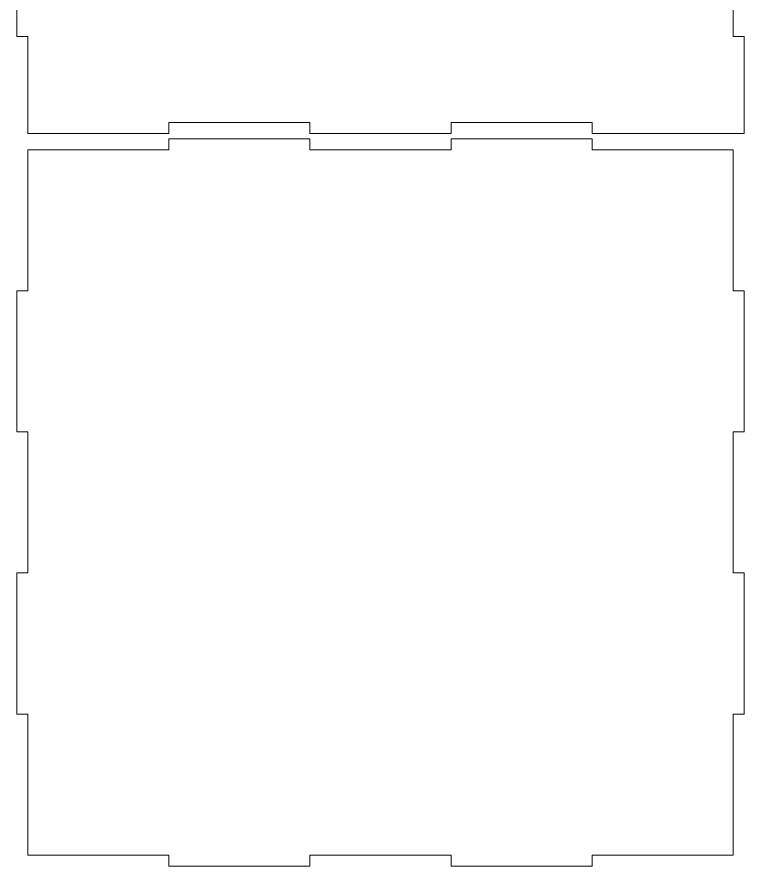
# Model space of a CAD drawing. Header units: millimetres. Extents: x -1990 to 1990, y -412 to 412.
# Drawn here: x -1567.6 to -1367.6, y -265.8 to -32.3 of the extents above; entities that cross this region are included whole.
import ezdxf

# ---------------------------------------------------------------- set-up
doc = ezdxf.new("R2010")
doc.units = ezdxf.units.MM
doc.header["$MEASUREMENT"] = 0
doc.layers.add('Camada 1', color=7, linetype='Continuous')

msp = doc.modelspace()

# ---------------------------------------------------------------- linework, layer by layer
at = {"layer": 'Camada 1', "color": 250, "lineweight": 9}
for points, knots in [([(-1367.6064, 15.7421), (-1367.6064, 15.7421), (-1564.6064, 15.7421), (-1564.6064, 15.7421), (-1564.6064, 15.7421), (-1564.6064, 15.7421), (-1564.6064, -10.9246), (-1564.6064, -10.9246), (-1564.6064, -10.9246), (-1564.6064, -10.9246), (-1567.6064, -10.9246), (-1567.6064, -10.9246), (-1567.6064, -10.9246), (-1567.6064, -10.9246), (-1567.6064, -37.5912), (-1567.6064, -37.5912), (-1567.6064, -37.5912), (-1567.6064, -37.5912), (-1564.6064, -37.5912), (-1564.6064, -37.5912), (-1564.6064, -37.5912), (-1564.6064, -37.5912), (-1564.6064, -64.2579), (-1564.6064, -64.2579), (-1564.6064, -64.2579), (-1564.6064, -64.2579), (-1525.8064, -64.2579), (-1525.8064, -64.2579), (-1525.8064, -64.2579), (-1525.8064, -64.2579), (-1525.8064, -61.2579), (-1525.8064, -61.2579), (-1525.8064, -61.2579), (-1525.8064, -61.2579), (-1487.0064, -61.2579), (-1487.0064, -61.2579), (-1487.0064, -61.2579), (-1487.0064, -61.2579), (-1487.0064, -64.2579), (-1487.0064, -64.2579), (-1487.0064, -64.2579), (-1487.0064, -64.2579), (-1448.2064, -64.2579), (-1448.2064, -64.2579), (-1448.2064, -64.2579), (-1448.2064, -64.2579), (-1448.2064, -61.2579), (-1448.2064, -61.2579), (-1448.2064, -61.2579), (-1448.2064, -61.2579), (-1409.4064, -61.2579), (-1409.4064, -61.2579), (-1409.4064, -61.2579), (-1409.4064, -61.2579), (-1409.4064, -64.2579), (-1409.4064, -64.2579), (-1409.4064, -64.2579), (-1409.4064, -64.2579), (-1367.6064, -64.2579), (-1367.6064, -64.2579), (-1367.6064, -64.2579), (-1367.6064, -64.2579), (-1367.6064, -37.5912), (-1367.6064, -37.5912), (-1367.6064, -37.5912), (-1367.6064, -37.5912), (-1370.6064, -37.5912), (-1370.6064, -37.5912), (-1370.6064, -37.5912), (-1370.6064, -37.5912), (-1370.6064, -10.9246), (-1370.6064, -10.9246), (-1370.6064, -10.9246), (-1370.6064, -10.9246), (-1367.6064, -10.9246), (-1367.6064, -10.9246), (-1367.6064, -10.9246), (-1367.6064, -10.9246), (-1367.6064, 15.7421), (-1367.6064, 15.7421)], [0, 0, 0, 0, 0.04761905, 0.04761905, 0.04761905, 0.04761905, 0.0952381, 0.0952381, 0.0952381, 0.0952381, 0.14285714, 0.14285714, 0.14285714, 0.14285714, 0.19047619, 0.19047619, 0.19047619, 0.19047619, 0.23809524, 0.23809524, 0.23809524, 0.23809524, 0.28571429, 0.28571429, 0.28571429, 0.28571429, 0.33333333, 0.33333333, 0.33333333, 0.33333333, 0.38095238, 0.38095238, 0.38095238, 0.38095238, 0.42857143, 0.42857143, 0.42857143, 0.42857143, 0.47619048, 0.47619048, 0.47619048, 0.47619048, 0.52380952, 0.52380952, 0.52380952, 0.52380952, 0.57142857, 0.57142857, 0.57142857, 0.57142857, 0.61904762, 0.61904762, 0.61904762, 0.61904762, 0.66666667, 0.66666667, 0.66666667, 0.66666667, 0.71428571, 0.71428571, 0.71428571, 0.71428571, 0.76190476, 0.76190476, 0.76190476, 0.76190476, 0.80952381, 0.80952381, 0.80952381, 0.80952381, 0.85714286, 0.85714286, 0.85714286, 0.85714286, 0.9047619, 0.9047619, 0.9047619, 0.9047619, 1, 1, 1, 1]), ([(-1448.2064, -68.7579), (-1448.2064, -68.7579), (-1487.0064, -68.7579), (-1487.0064, -68.7579), (-1487.0064, -68.7579), (-1487.0064, -68.7579), (-1487.0064, -65.7579), (-1487.0064, -65.7579), (-1487.0064, -65.7579), (-1487.0064, -65.7579), (-1525.8064, -65.7579), (-1525.8064, -65.7579), (-1525.8064, -65.7579), (-1525.8064, -65.7579), (-1525.8064, -68.7579), (-1525.8064, -68.7579), (-1525.8064, -68.7579), (-1525.8064, -68.7579), (-1564.6064, -68.7579), (-1564.6064, -68.7579), (-1564.6064, -68.7579), (-1564.6064, -68.7579), (-1564.6064, -107.5579), (-1564.6064, -107.5579), (-1564.6064, -107.5579), (-1564.6064, -107.5579), (-1567.6064, -107.5579), (-1567.6064, -107.5579), (-1567.6064, -107.5579), (-1567.6064, -107.5579), (-1567.6064, -146.3579), (-1567.6064, -146.3579), (-1567.6064, -146.3579), (-1567.6064, -146.3579), (-1564.6064, -146.3579), (-1564.6064, -146.3579), (-1564.6064, -146.3579), (-1564.6064, -146.3579), (-1564.6064, -185.1579), (-1564.6064, -185.1579), (-1564.6064, -185.1579), (-1564.6064, -185.1579), (-1567.6064, -185.1579), (-1567.6064, -185.1579), (-1567.6064, -185.1579), (-1567.6064, -185.1579), (-1567.6064, -223.9579), (-1567.6064, -223.9579), (-1567.6064, -223.9579), (-1567.6064, -223.9579), (-1564.6064, -223.9579), (-1564.6064, -223.9579), (-1564.6064, -223.9579), (-1564.6064, -223.9579), (-1564.6064, -262.7579), (-1564.6064, -262.7579), (-1564.6064, -262.7579), (-1564.6064, -262.7579), (-1525.8064, -262.7579), (-1525.8064, -262.7579), (-1525.8064, -262.7579), (-1525.8064, -262.7579), (-1525.8064, -265.7579), (-1525.8064, -265.7579), (-1525.8064, -265.7579), (-1525.8064, -265.7579), (-1487.0064, -265.7579), (-1487.0064, -265.7579), (-1487.0064, -265.7579), (-1487.0064, -265.7579), (-1487.0064, -262.7579), (-1487.0064, -262.7579), (-1487.0064, -262.7579), (-1487.0064, -262.7579), (-1448.2064, -262.7579), (-1448.2064, -262.7579), (-1448.2064, -262.7579), (-1448.2064, -262.7579), (-1448.2064, -265.7579), (-1448.2064, -265.7579), (-1448.2064, -265.7579), (-1448.2064, -265.7579), (-1409.4064, -265.7579), (-1409.4064, -265.7579), (-1409.4064, -265.7579), (-1409.4064, -265.7579), (-1409.4064, -262.7579), (-1409.4064, -262.7579), (-1409.4064, -262.7579), (-1409.4064, -262.7579), (-1370.6064, -262.7579), (-1370.6064, -262.7579), (-1370.6064, -262.7579), (-1370.6064, -262.7579), (-1370.6064, -223.9579), (-1370.6064, -223.9579), (-1370.6064, -223.9579), (-1370.6064, -223.9579), (-1367.6064, -223.9579), (-1367.6064, -223.9579), (-1367.6064, -223.9579), (-1367.6064, -223.9579), (-1367.6064, -185.1579), (-1367.6064, -185.1579), (-1367.6064, -185.1579), (-1367.6064, -185.1579), (-1370.6064, -185.1579), (-1370.6064, -185.1579), (-1370.6064, -185.1579), (-1370.6064, -185.1579), (-1370.6064, -146.3579), (-1370.6064, -146.3579), (-1370.6064, -146.3579), (-1370.6064, -146.3579), (-1367.6064, -146.3579), (-1367.6064, -146.3579), (-1367.6064, -146.3579), (-1367.6064, -146.3579), (-1367.6064, -107.5579), (-1367.6064, -107.5579), (-1367.6064, -107.5579), (-1367.6064, -107.5579), (-1370.6064, -107.5579), (-1370.6064, -107.5579), (-1370.6064, -107.5579), (-1370.6064, -107.5579), (-1370.6064, -68.7579), (-1370.6064, -68.7579), (-1370.6064, -68.7579), (-1370.6064, -68.7579), (-1409.4064, -68.7579), (-1409.4064, -68.7579), (-1409.4064, -68.7579), (-1409.4064, -68.7579), (-1409.4064, -65.7579), (-1409.4064, -65.7579), (-1409.4064, -65.7579), (-1409.4064, -65.7579), (-1448.2064, -65.7579), (-1448.2064, -65.7579), (-1448.2064, -65.7579), (-1448.2064, -65.7579), (-1448.2064, -68.7579), (-1448.2064, -68.7579)], [0, 0, 0, 0, 0.02702703, 0.02702703, 0.02702703, 0.02702703, 0.05405405, 0.05405405, 0.05405405, 0.05405405, 0.08108108, 0.08108108, 0.08108108, 0.08108108, 0.10810811, 0.10810811, 0.10810811, 0.10810811, 0.13513514, 0.13513514, 0.13513514, 0.13513514, 0.16216216, 0.16216216, 0.16216216, 0.16216216, 0.18918919, 0.18918919, 0.18918919, 0.18918919, 0.21621622, 0.21621622, 0.21621622, 0.21621622, 0.24324324, 0.24324324, 0.24324324, 0.24324324, 0.27027027, 0.27027027, 0.27027027, 0.27027027, 0.2972973, 0.2972973, 0.2972973, 0.2972973, 0.32432432, 0.32432432, 0.32432432, 0.32432432, 0.35135135, 0.35135135, 0.35135135, 0.35135135, 0.37837838, 0.37837838, 0.37837838, 0.37837838, 0.40540541, 0.40540541, 0.40540541, 0.40540541, 0.43243243, 0.43243243, 0.43243243, 0.43243243, 0.45945946, 0.45945946, 0.45945946, 0.45945946, 0.48648649, 0.48648649, 0.48648649, 0.48648649, 0.51351351, 0.51351351, 0.51351351, 0.51351351, 0.54054054, 0.54054054, 0.54054054, 0.54054054, 0.56756757, 0.56756757, 0.56756757, 0.56756757, 0.59459459, 0.59459459, 0.59459459, 0.59459459, 0.62162162, 0.62162162, 0.62162162, 0.62162162, 0.64864865, 0.64864865, 0.64864865, 0.64864865, 0.67567568, 0.67567568, 0.67567568, 0.67567568, 0.7027027, 0.7027027, 0.7027027, 0.7027027, 0.72972973, 0.72972973, 0.72972973, 0.72972973, 0.75675676, 0.75675676, 0.75675676, 0.75675676, 0.78378378, 0.78378378, 0.78378378, 0.78378378, 0.81081081, 0.81081081, 0.81081081, 0.81081081, 0.83783784, 0.83783784, 0.83783784, 0.83783784, 0.86486486, 0.86486486, 0.86486486, 0.86486486, 0.89189189, 0.89189189, 0.89189189, 0.89189189, 0.91891892, 0.91891892, 0.91891892, 0.91891892, 0.94594595, 0.94594595, 0.94594595, 0.94594595, 1, 1, 1, 1])]:
    msp.add_open_spline(points, degree=3, knots=knots, dxfattribs=at)

doc.saveas('drawing.dxf')
